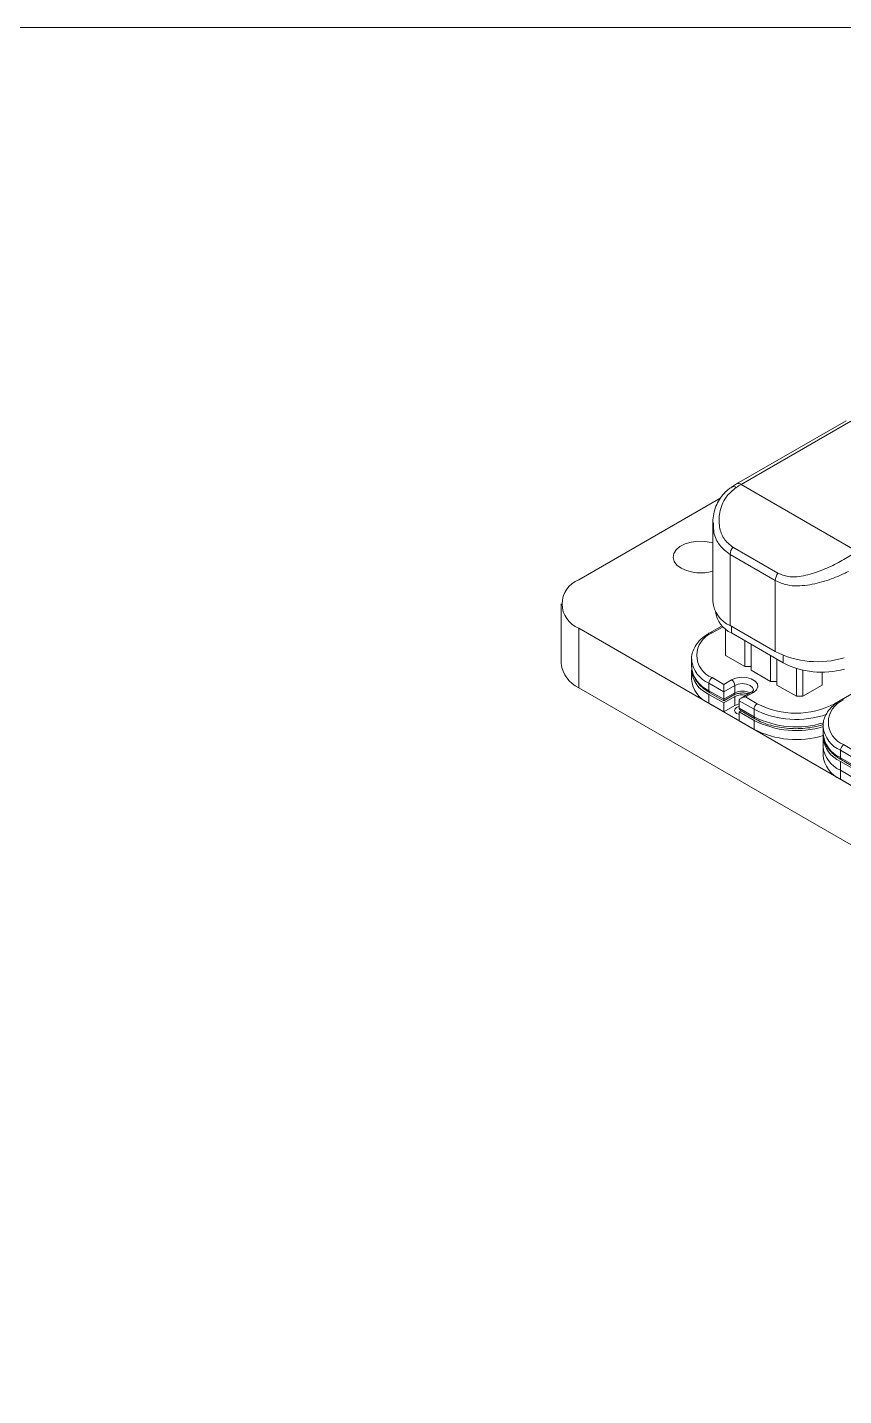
# Model space of a CAD drawing. Header units: millimetres. Extents: x 5 to 292, y 5 to 205.
# Drawn here: x 158.2 to 202.9, y 130 to 205 of the extents above; entities that cross this region are included whole.
import ezdxf

# ---------------------------------------------------------------- set-up
doc = ezdxf.new("R2010")
doc.units = ezdxf.units.MM

msp = doc.modelspace()

# ---------------------------------------------------------------- linework, layer by layer
at = {"color": 7, "linetype": 'Continuous', "lineweight": 0}
msp.add_line((5.245, 205.05), (292.245, 205.05), dxfattribs=at)
at = {"color": 7, "linetype": 'Continuous', "lineweight": 15}
for p, q in [((203.085, 183.48), (197.075, 180.01)), ((203.335, 183.455), (197.325, 179.985)), ((197.075, 180.01), (196.803, 179.843)), ((197.325, 179.985), (203.688, 176.312)), ((196.212, 179.26), (188.415, 174.759)), ((195.772, 177.873), (195.772, 173.576)), ((195.813, 177.806), (195.809, 177.874)), ((196.865, 176.55), (199.34, 175.121)), ((199.198, 174.713), (196.723, 176.141)), ((196.723, 176.141), (196.723, 172.249)), ((199.198, 170.82), (199.198, 174.713)), ((187.463, 173.432), (187.463, 170.166)), ((188.415, 172.106), (255.661, 133.286)), ((188.415, 172.106), (188.415, 168.84)), ((196.278, 172.24), (195.609, 171.853)), ((196.463, 172.068), (196.463, 170.612)), ((196.723, 172.249), (199.198, 170.82)), ((199.623, 170.208), (196.794, 171.841)), ((197.524, 170), (197.524, 171.42)), ((197.877, 171.216), (197.877, 169.796)), ((194.605, 170.412), (194.605, 170.004)), ((194.607, 170.337), (194.605, 170.412)), ((196.463, 170.612), (197.524, 170)), ((198.938, 169.183), (198.938, 170.603)), ((199.291, 170.399), (199.291, 168.979)), ((194.605, 169.799), (194.605, 169.31)), ((197.877, 170), (197.524, 170)), ((197.877, 169.796), (198.938, 169.183)), ((200.352, 168.367), (200.352, 169.898)), ((200.706, 169.808), (200.706, 168.367)), ((201.766, 168.979), (201.766, 169.701)), ((188.415, 168.84), (255.661, 130.019)), ((196.37, 168.616), (195.557, 169.085)), ((195.557, 168.677), (195.557, 169.085)), ((195.734, 169.391), (196.37, 169.024)), ((196.37, 169.024), (196.794, 169.269)), ((196.971, 168.963), (196.37, 168.616)), ((196.971, 168.554), (196.971, 168.963)), ((199.291, 169.183), (198.938, 169.183)), ((199.291, 168.979), (200.352, 168.367)), ((200.706, 168.367), (201.766, 168.979)), ((195.557, 168.677), (196.37, 168.207)), ((196.37, 168.003), (195.557, 168.473)), ((195.557, 167.983), (195.557, 168.473)), ((195.609, 168.562), (196.37, 168.123)), ((196.37, 168.207), (196.37, 168.616)), ((196.37, 168.207), (196.971, 168.554)), ((196.37, 168.123), (196.919, 168.44)), ((196.971, 168.35), (196.37, 168.003)), ((196.971, 167.86), (196.971, 168.35)), ((198.032, 167.656), (197.218, 168.126)), ((197.218, 167.718), (197.218, 168.126)), ((197.871, 168.587), (197.322, 168.27)), ((197.996, 168.575), (197.572, 168.33)), ((197.572, 168.33), (198.208, 167.963)), ((200.706, 168.367), (200.352, 168.367)), ((203.491, 168.566), (202.821, 168.179)), ((196.37, 167.513), (195.557, 167.983)), ((196.37, 167.513), (196.37, 168.003)), ((196.971, 167.86), (196.37, 167.513)), ((197.218, 167.718), (198.032, 167.248)), ((197.218, 167.514), (197.322, 167.573)), ((198.032, 167.044), (197.218, 167.514)), ((197.218, 167.024), (197.218, 167.514)), ((197.322, 167.573), (198.083, 167.134)), ((198.032, 167.248), (198.032, 167.656)), ((198.032, 166.554), (197.218, 167.024)), ((198.032, 166.554), (198.032, 167.044)), ((201.817, 166.738), (201.817, 166.33)), ((201.82, 166.663), (201.817, 166.738)), ((201.817, 166.126), (201.817, 165.636)), ((201.817, 165.636), (201.817, 165.146)), ((203.582, 164.942), (202.769, 165.411)), ((202.769, 165.003), (202.769, 165.411)), ((202.946, 165.718), (203.582, 165.35)), ((202.769, 165.003), (203.582, 164.534)), ((203.582, 164.33), (202.769, 164.799)), ((202.769, 164.309), (202.769, 164.799)), ((202.821, 164.889), (203.582, 164.449)), ((203.582, 163.84), (202.769, 164.309)), ((202.769, 163.819), (202.769, 164.309)), ((203.582, 163.35), (202.769, 163.819))]:
    msp.add_line(p, q, dxfattribs=at)
at = {"color": 8, "linetype": 'Continuous', "lineweight": 15}
for p, q in [((196.331, 172.186), (195.734, 171.841)), ((196.794, 171.841), (196.794, 172.208)), ((199.623, 170.208), (199.623, 170.614)), ((202.451, 167.963), (202.764, 168.144))]:
    msp.add_line(p, q, dxfattribs=at)
at = {"color": 7, "linetype": 'Continuous', "lineweight": 15, "flags": 128}
for points in [[(195.772, 176.778), (195.693, 176.799), (195.332, 176.859), (194.956, 176.866), (194.589, 176.819), (194.254, 176.72), (193.972, 176.577), (193.761, 176.397), (193.633, 176.193), (193.598, 175.977), (193.657, 175.762), (193.806, 175.563), (194.036, 175.392)], [(196.37, 169.024), (196.37, 168.985), (196.37, 168.942), (196.37, 168.895), (196.37, 168.845), (196.37, 168.795), (196.37, 168.745), (196.37, 168.698), (196.37, 168.654), (196.37, 168.616)], [(196.794, 169.269), (197.036, 169.367), (197.321, 169.411), (197.615, 169.396), (197.883, 169.324), (198.092, 169.203), (198.216, 169.049), (198.242, 168.879), (198.166, 168.715), (197.996, 168.575)], [(196.37, 168.207), (196.37, 168.172), (196.37, 168.145), (196.37, 168.128), (196.37, 168.123), (196.37, 168.123)], [(197.218, 167.811), (197.207, 167.808), (197.077, 167.758), (196.99, 167.683), (196.96, 167.595), (196.99, 167.507), (197.077, 167.432)], [(197.218, 167.946), (197.166, 167.935), (196.971, 167.86)], [(197.077, 167.432), (197.207, 167.382), (197.218, 167.379)]]:
    msp.add_lwpolyline(points, dxfattribs=at)
at = {"color": 8, "linetype": 'Continuous', "lineweight": 15, "flags": 128}
msp.add_lwpolyline([(197.995, 168.719), (197.95, 168.85), (197.819, 168.963), (197.625, 169.038), (197.395, 169.064), (197.166, 169.038), (196.971, 168.963)], dxfattribs=at)
at = {"color": 8, "linetype": 'Continuous', "lineweight": 15}
for centre, radius, start, end in [((196.908, 179.629), 0.238, 52.50686, 116.16577), ((197.178, 179.781), 0.252, 54.38375, 114.29167), ((195.661, 171.745), 0.12, 52.74758, 115.95641), ((196.21, 170.566), 1.619, 188.14745, 246.21005), ((196.229, 170.164), 1.633, 185.65328, 245.66686), ((195.681, 168.664), 0.125, 174.12824, 234.55932), ((196.852, 168.539), 0.12, 303.37255, 7.32248), ((197.395, 167.735), 0.923, 62.82474, 117.37721), ((197.923, 168.473), 0.126, 54.38197, 114.30756), ((202.873, 168.071), 0.12, 52.74789, 115.95644), ((200.349, 172.198), 5.099, 242.96221, 289.27818), ((198.152, 167.234), 0.121, 173.00482, 235.69755), ((200.35, 171.799), 5.108, 243.00151, 287.08383), ((203.422, 166.892), 1.619, 188.14746, 246.21004), ((203.442, 166.491), 1.633, 185.65328, 245.66685), ((202.893, 164.99), 0.125, 174.12832, 234.55925)]:
    msp.add_arc(centre, radius, start, end, dxfattribs=at)
at = {"color": 7, "linetype": 'Continuous', "lineweight": 15}
for centre, radius, start, end in [((200.134, 175.124), 5.615, 120.02451, 123.27866), ((197.473, 176.11), 0.75, 144.14896, 177.6386), ((195.106, 177.481), 2.347, 242.89909, 286.48801), ((199.948, 174.682), 0.75, 144.14896, 177.6386), ((188.933, 173.432), 1.424, 111.31258, 248.68744), ((197.357, 173.708), 1.591, 184.78225, 246.53791), ((197.39, 173.2), 1.484, 186.90581, 246.33284), ((196.211, 170.616), 1.315, 111.31256, 248.68744), ((201.517, 175.373), 5.109, 243.00686, 286.68586), ((189.088, 170.327), 1.633, 185.65335, 245.66679), ((196.19, 169.932), 1.591, 184.78218, 246.53796), ((201.752, 174.313), 4.625, 242.58205, 285.46208), ((196.19, 169.442), 1.591, 184.78218, 246.53796), ((195.941, 169.068), 0.384, 122.60534, 177.39466), ((196.587, 168.945), 0.384, 2.60542, 57.39464), ((197.398, 167.516), 0.937, 77.50054, 117.09415), ((203.424, 166.942), 1.315, 111.31256, 248.68743), ((198.415, 167.639), 0.384, 122.60534, 177.39466), ((200.33, 172.034), 4.591, 242.48054, 297.51946), ((200.35, 171.596), 5.108, 243.00393, 286.9091), ((200.35, 171.106), 5.109, 243.00631, 286.7281), ((203.403, 166.258), 1.591, 184.78218, 246.53795), ((203.403, 165.768), 1.591, 184.78218, 246.53795), ((203.403, 165.278), 1.591, 184.78218, 246.53795), ((203.153, 165.394), 0.384, 122.60548, 177.39458)]:
    msp.add_arc(centre, radius, start, end, dxfattribs=at)
for centre, start_param, end_param in [((197.572, 168.126), 1.570796, 3.141593), ((197.572, 167.718), 3.141593, 3.927072)]:
    msp.add_ellipse(centre, major_axis=(0.354, 0), ratio=0.577382, start_param=start_param, end_param=end_param, dxfattribs=at)
for points, knots in [([(196.81, 179.834), (196.745, 179.794), (196.559, 179.679), (196.311, 179.421), (196.068, 179.078), (195.894, 178.689), (195.795, 178.27), (195.756, 177.965), (195.774, 177.807), (195.775, 177.796)], [0, 0, 0, 0, 0.092319, 0.266279, 0.441797, 0.617578, 0.798914, 0.986386, 1, 1, 1, 1]), ([(197.053, 179.818), (196.851, 179.652), (196.529, 179.387), (196.266, 178.885), (196.101, 178.338), (196.099, 177.681), (196.334, 176.976), (196.689, 176.691), (196.865, 176.55)], [0, 0, 0, 0, 0.19933, 0.318616, 0.437955, 0.643951, 0.823362, 1, 1, 1, 1]), ([(199.34, 175.121), (199.522, 175.044), (199.841, 174.91), (200.377, 174.913), (201.014, 175.014), (201.795, 175.279), (202.687, 175.696), (203.172, 175.994), (203.417, 176.144)], [0, 0, 0, 0, 0.152328, 0.265817, 0.379543, 0.593125, 0.794797, 1, 1, 1, 1]), ([(195.609, 171.853), (195.543, 171.813), (195.355, 171.699), (195.089, 171.48), (194.841, 171.189), (194.679, 170.874), (194.599, 170.581), (194.612, 170.398), (194.617, 170.326)], [0, 0, 0, 0, 0.1035266, 0.2996921, 0.4957283, 0.6889825, 0.8770701, 1, 1, 1, 1]), ([(194.614, 170.027), (194.613, 169.955), (194.609, 169.776), (194.698, 169.496), (194.862, 169.199), (195.103, 168.924), (195.361, 168.713), (195.545, 168.601), (195.609, 168.562)], [0, 0, 0, 0, 0.126928, 0.314706, 0.503661, 0.696962, 0.894889, 1, 1, 1, 1]), ([(196.919, 168.44), (196.943, 168.453), (197.013, 168.489), (197.174, 168.536), (197.391, 168.556), (197.587, 168.543), (197.684, 168.511), (197.718, 168.499)], [0, 0, 0, 0, 0.124323, 0.360315, 0.608398, 0.85977, 1, 1, 1, 1]), ([(197.995, 168.718), (197.995, 168.718), (197.999, 168.707), (197.993, 168.697), (197.945, 168.633), (197.889, 168.598), (197.871, 168.587)], [0, 0, 0, 0, 0.0021527, 0.4502504, 0.8258686, 1, 1, 1, 1]), ([(202.821, 168.179), (202.756, 168.14), (202.567, 168.025), (202.301, 167.806), (202.054, 167.516), (201.891, 167.2), (201.812, 166.907), (201.825, 166.724), (201.83, 166.652)], [0, 0, 0, 0, 0.103527, 0.299692, 0.495728, 0.688982, 0.87707, 1, 1, 1, 1]), ([(198.083, 167.134), (198.152, 167.096), (198.348, 166.989), (198.713, 166.841), (199.183, 166.709), (199.682, 166.624), (200.196, 166.587), (200.714, 166.598), (201.219, 166.661), (201.595, 166.735), (201.784, 166.802), (201.825, 166.817)], [0, 0, 0, 0, 0.06819, 0.196681, 0.324973, 0.453006, 0.580854, 0.708648, 0.836527, 0.964612, 1, 1, 1, 1]), ([(201.827, 166.353), (201.825, 166.281), (201.822, 166.102), (201.91, 165.823), (202.074, 165.525), (202.315, 165.25), (202.573, 165.039), (202.757, 164.927), (202.821, 164.889)], [0, 0, 0, 0, 0.126928, 0.314706, 0.503661, 0.696963, 0.894889, 1, 1, 1, 1])]:
    msp.add_open_spline(points, degree=3, knots=knots, dxfattribs=at)
at = {"color": 8, "linetype": 'Continuous', "lineweight": 15}
for points, knots in [([(196.723, 176.141), (196.517, 176.301), (196.106, 176.618), (195.808, 177.247), (195.812, 177.652), (195.813, 177.806)], [0, 0, 0, 0, 0.386185, 0.767154, 1, 1, 1, 1]), ([(203.212, 175.218), (203.131, 175.176), (202.766, 174.987), (202.001, 174.688), (201.119, 174.464), (200.396, 174.411), (199.778, 174.454), (199.411, 174.618), (199.198, 174.713)], [0, 0, 0, 0, 0.065451, 0.29408, 0.540723, 0.676583, 0.812307, 1, 1, 1, 1])]:
    msp.add_open_spline(points, degree=3, knots=knots, dxfattribs=at)

doc.saveas('drawing.dxf')
